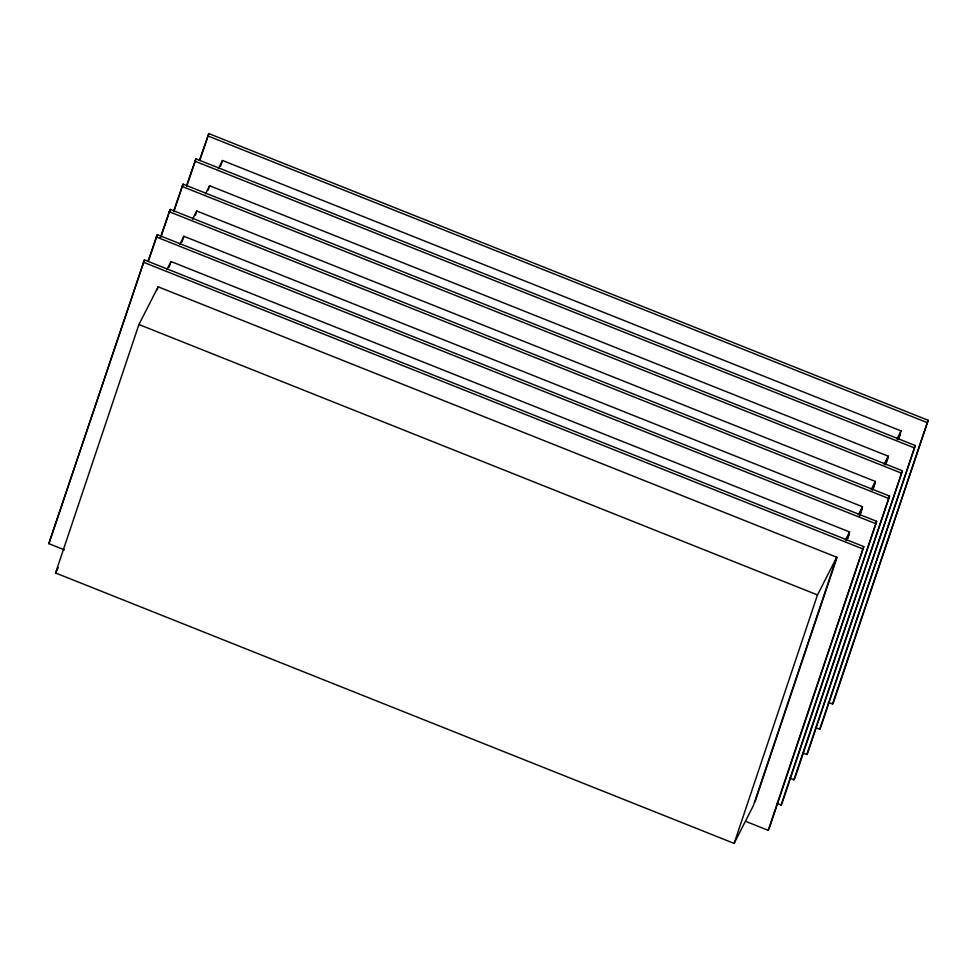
<?xml version="1.0" encoding="UTF-8"?>
<svg xmlns="http://www.w3.org/2000/svg" width="977" height="977" viewBox="0 0 977 977"><rect width="100%" height="100%" fill="white"/><g stroke="black" fill="none" stroke-linecap="round" stroke-linejoin="round"><path stroke-width="1.47" d="M64.421 549.856L48.85 543.652L144.449 259.919L863.778 546.595L769.339 828.056L768.191 830.328L745.536 821.291M144.449 259.919L48.85 543.652M147.93 261.457L157.321 234.651L876.662 521.327L782.211 802.801L781.063 805.06L776.813 803.363M148.602 260.639L157.321 234.651M160.326 237.631L170.193 209.383L889.534 496.06L795.083 777.533L793.935 779.793L789.685 778.095M160.985 236.813L170.193 209.383M173.674 210.922L183.065 184.128L902.406 470.792L807.955 752.266L806.807 754.525L802.557 752.84M173.869 211.545L183.065 184.128M55.555 572.974L138.929 324.511L158.14 286.811L836.715 557.232L753.34 805.695L734.13 843.407L55.555 572.974L58.302 567.588M186.558 185.654L195.937 158.86L915.278 445.536L820.839 726.998L819.679 729.257L815.429 727.572M186.741 186.277L195.937 158.86M199.43 160.387L208.809 133.593L928.15 420.269L833.711 701.73L832.551 704.002L828.301 702.304M200.09 159.569L208.809 133.593M157.175 289.693L158.14 286.811M169.07 267.319L171.012 261.543L849.587 531.964L846.68 540.635M181.942 242.052L183.884 236.275L862.459 506.709L859.552 515.367M195.302 215.343L196.756 211.008L875.331 481.441L872.424 490.1M208.174 190.075L209.628 185.74L888.203 456.174L885.296 464.844M220.57 166.261L222.5 160.484L901.075 430.906L898.168 439.577M734.13 843.407L817.493 594.944L836.715 557.232M754.977 801.995L836.898 557.867M847.828 538.376L849.282 534.04M859.736 516.003L862.154 508.773M873.096 489.294L875.026 483.505M885.968 464.026L888.386 456.796M898.84 438.758L900.293 434.423M768.191 830.328L863.778 546.595M781.063 805.06L876.662 521.327M793.935 779.793L889.534 496.06M806.807 754.525L902.406 470.792M819.679 729.257L915.278 445.536M832.551 704.002L928.15 420.269M166.872 269.664L171.012 261.543M179.744 244.397L183.884 236.275M192.628 219.129L196.756 211.008M205.5 193.861L209.628 185.74M218.372 168.594L222.5 160.484M845.447 540.086L849.587 531.964M858.319 514.818L862.459 506.709M871.191 489.562L875.331 481.441M884.063 464.295L888.203 456.174M896.947 439.027L901.075 430.906M207.661 135.852L927.002 422.528M194.789 161.12L914.118 447.796M181.917 186.387L901.246 473.063M169.045 211.655L888.374 498.331M156.161 236.91L875.502 523.587M143.289 262.178L862.63 548.854M138.929 324.511L817.493 594.944"/></g></svg>
